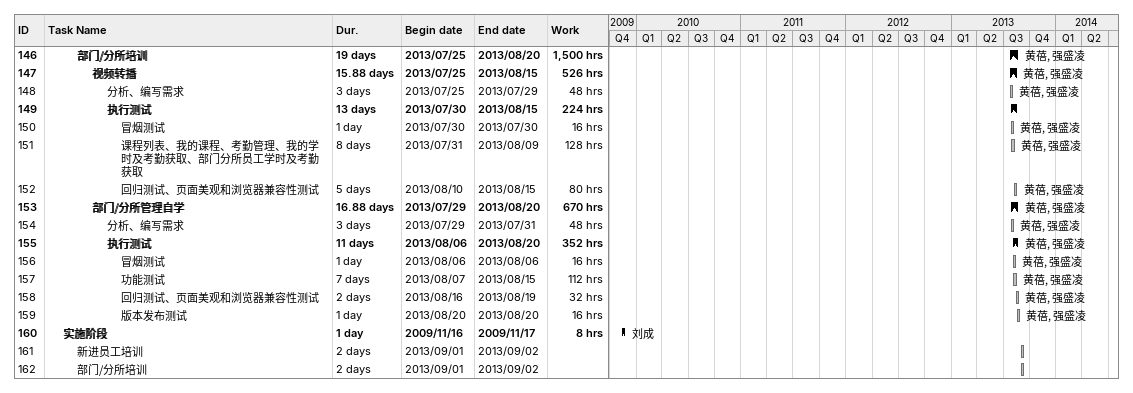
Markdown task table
| ID | Level | Task | Duration | Start | Finish | Resources | Work (h) |
|---|---|---|---|---|---|---|---|
| 146 | 3 | **部门/分所培训** | 19d | 2013-07-25 | 2013-08-20 | 黄蓓, 强盛凌 | 1500 |
| 147 | 4 | **视频转播** | 15.88d | 2013-07-25 | 2013-08-15 | 黄蓓, 强盛凌 | 526 |
| 148 | 5 | 分析、编写需求 | 3d | 2013-07-25 | 2013-07-29 | 黄蓓, 强盛凌 | 48 |
| 149 | 5 | **执行测试** | 13d | 2013-07-30 | 2013-08-15 |  | 224 |
| 150 | 6 | 冒烟测试 | 1d | 2013-07-30 | 2013-07-30 | 黄蓓, 强盛凌 | 16 |
| 151 | 6 | 课程列表、我的课程、考勤管理、我的学时及考勤获取、部门分所员工学时及考勤获取 | 8d | 2013-07-31 | 2013-08-09 | 黄蓓, 强盛凌 | 128 |
| 152 | 6 | 回归测试、页面美观和浏览器兼容性测试 | 5d | 2013-08-10 | 2013-08-15 | 黄蓓, 强盛凌 | 80 |
| 153 | 4 | **部门/分所管理自学** | 16.88d | 2013-07-29 | 2013-08-20 | 黄蓓, 强盛凌 | 670 |
| 154 | 5 | 分析、编写需求 | 3d | 2013-07-29 | 2013-07-31 | 黄蓓, 强盛凌 | 48 |
| 155 | 5 | **执行测试** | 11d | 2013-08-06 | 2013-08-20 | 黄蓓, 强盛凌 | 352 |
| 156 | 6 | 冒烟测试 | 1d | 2013-08-06 | 2013-08-06 | 黄蓓, 强盛凌 | 16 |
| 157 | 6 | 功能测试 | 7d | 2013-08-07 | 2013-08-15 | 黄蓓, 强盛凌 | 112 |
| 158 | 6 | 回归测试、页面美观和浏览器兼容性测试 | 2d | 2013-08-16 | 2013-08-19 | 黄蓓, 强盛凌 | 32 |
| 159 | 6 | 版本发布测试 | 1d | 2013-08-20 | 2013-08-20 | 黄蓓, 强盛凌 | 16 |
| 160 | 2 | **实施阶段** | 1d | 2009-11-16 | 2009-11-17 | 刘成 | 8 |
| 161 | 3 | 新进员工培训 | 2d | 2013-09-01 | 2013-09-02 |  |  |
| 162 | 3 | 部门/分所培训 | 2d | 2013-09-01 | 2013-09-02 |  |  |
